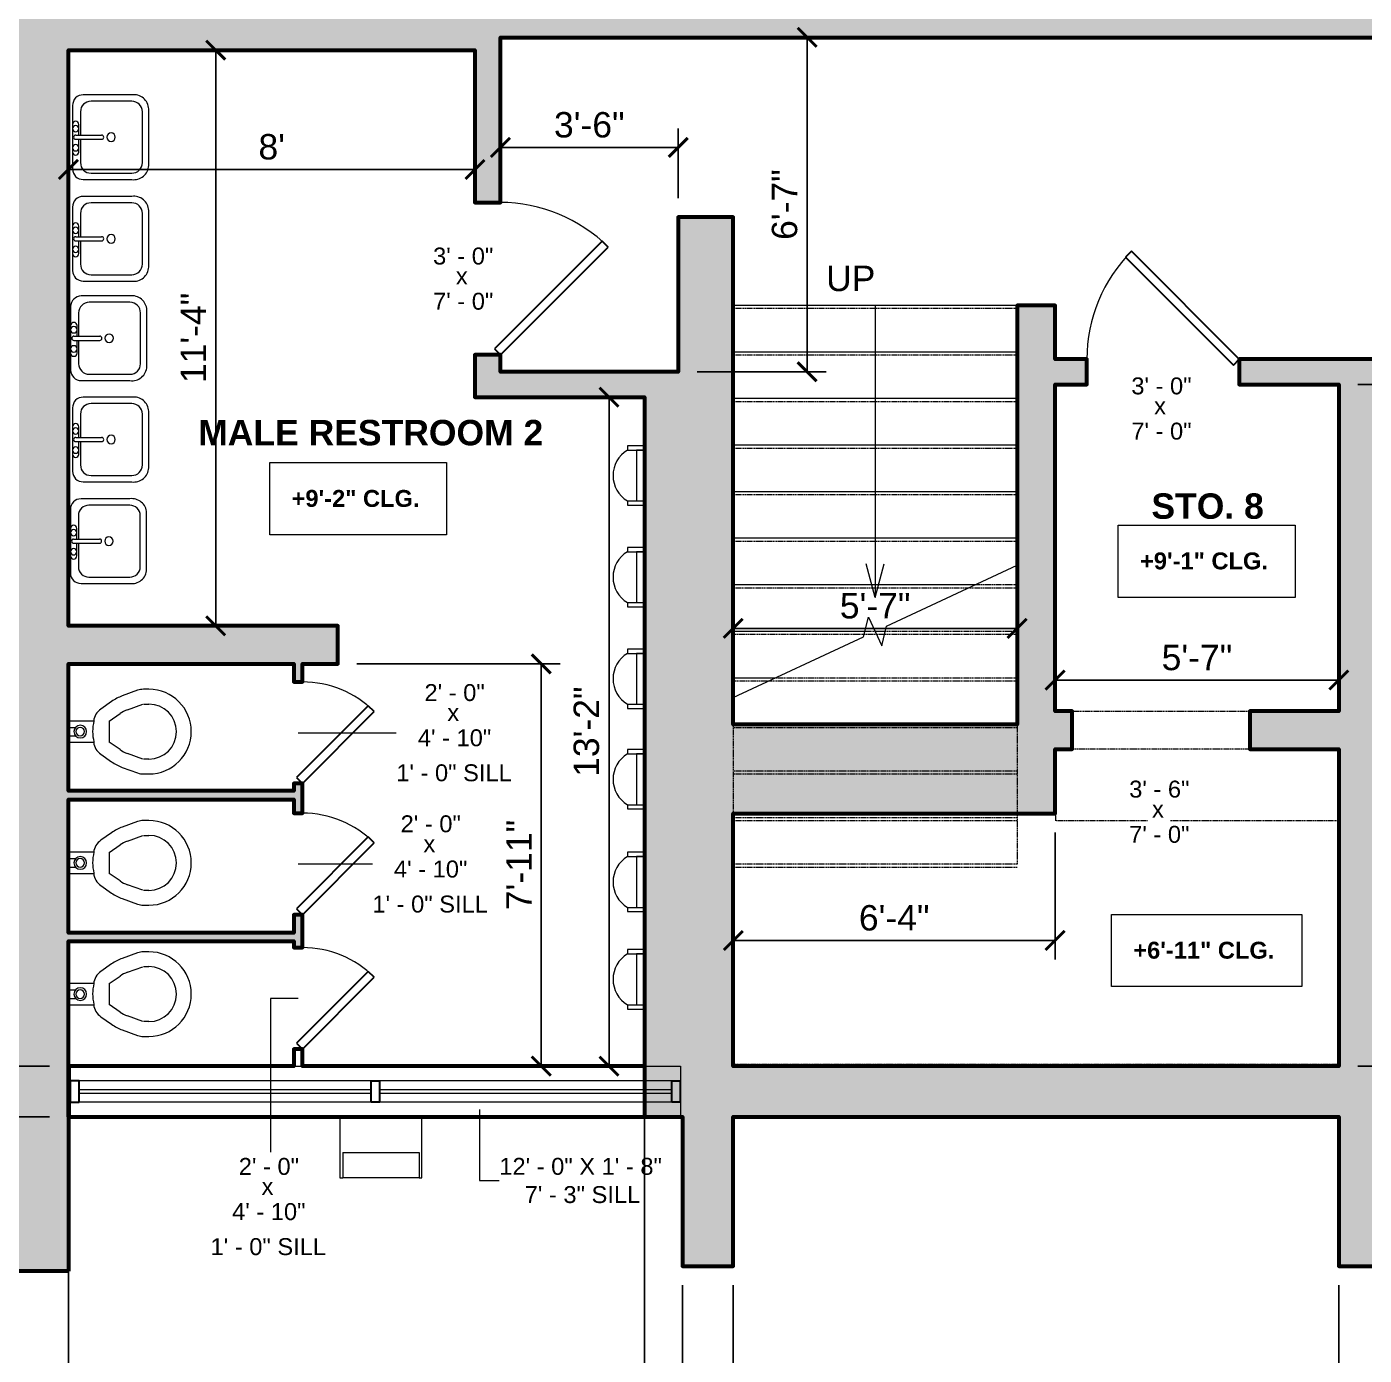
# Model space of a CAD drawing. Header units: inches. Extents: x -2078 to 106214, y -964 to 6385.
# Drawn here: x 21680 to 21995.9, y 3659.4 to 3973.2 of the extents above; entities that cross this region are included whole.
import ezdxf

# ---------------------------------------------------------------- set-up
doc = ezdxf.new("R2010")
doc.units = ezdxf.units.IN
doc.header["$MEASUREMENT"] = 0
doc.linetypes.add('Overhead', pattern=[0.15625, 0.09375, -0.0625])
doc.linetypes.add('Overhead 1_16_', pattern=[0.101562, 0.0625, -0.039062])
for name, color, linetype, lineweight in [('A-ANNO', 2, 'Continuous', 5), ('A-ANNO-DIMS', 1, 'Continuous', 9), ('A-DOOR', 1, 'Continuous', 18), ('A-FIXT', 150, 'Continuous', 9), ('A-GLAZ-CURT', 52, 'Continuous', 9), ('A-GLAZ-CWMG', 51, 'Continuous', 9), ('A-STRS', 4, 'Continuous', 9), ('A-STRS-MBND', 31, 'Overhead 1_16_', 9), ('A-WALL', 3, 'Continuous', 40), ('A-WINDOWS', 2, 'Continuous', 18), ('S-STRS-ANNO', 31, 'Continuous', 9), ('S-STRS-MBND', 31, 'Continuous', 9)]:
    doc.layers.add(name, color=color, linetype=linetype, lineweight=lineweight)
doc.layers.add('A-HATCH', color=9, linetype='Continuous')
doc.styles.add('Arial', font='arial.ttf')
doc.styles.add('Arial_1', font='arial.ttf', dxfattribs={"height": 0.0625})
doc.styles.add('Arial_2', font='arial.ttf', dxfattribs={"height": 3})
doc.styles.add('Arial_B', font='arialbd.ttf', dxfattribs={"height": 4.5})
doc.styles.add('Arial_B_1', font='arialbd.ttf', dxfattribs={"height": 3})
doc.styles.add('JC', font='arial.ttf', dxfattribs={"height": 0.125})
doc.dimstyles.new('JC-DIMS', dxfattribs={"dimtxt": 0.125, "dimasz": 0.09375, "dimexe": 0.09375, "dimexo": 0.09375, "dimgap": 0.046875, "dimtad": 1, "dimdec": 1, "dimzin": 0, "dimdsep": 46, "dimlunit": 4, "dimtxsty": 'JC', "dimblk": 'ARCHTICK', "dimcen": 0.09, "dimclrd": 1, "dimclre": 1, "dimclrt": 256, "dimadec": 0, "dimazin": 0, "dimtfac": 1, "dimtdec": 1, "dimtofl": 0, "dimtmove": 1, "dimatfit": 3, "dimfxl": 1, "dimtolj": 1, "dimtzin": 0, "dimarcsym": 0})

# ---------------------------------------------------------------- blocks, each defined once
blk = doc.blocks.new('JC_OPENING DOOR - 3-6 X 7-1652723-2nd Floor Plan')
at = {"linetype": 'Overhead'}
for p, q in [((-21.32, 4.5), (20.68, 4.5)), ((20.68, -4.5), (-21.32, -4.5))]:
    blk.add_line(p, q, dxfattribs=at)
for p, q in [((-21.32, -4.5), (-21.32, 4.5)), ((20.68, 4.5), (20.68, -4.5))]:
    blk.add_line(p, q)
blk = doc.blocks.new('JC_DOOR_SINGLE PANEL - SINGLE DOOR-1525211-2nd Floor Plan')
at = {"layer": 'A-DOOR', "lineweight": 30}
for p, q in [((-7.46, 28.46), (-8.87, 27.04)), ((18, 3), (-7.46, 28.46)), ((-8.87, 27.04), (16.59, 1.59)), ((16.59, 1.59), (18, 3))]:
    blk.add_line(p, q, dxfattribs=at)
at = {"layer": 'A-DOOR', "lineweight": 9}
blk.add_arc((18, 3), 36, 135, 180, dxfattribs=at)
blk = doc.blocks.new('System Panel - Glazed-1652563-2nd Floor Plan')
at = {"layer": 'A-GLAZ-CURT', "lineweight": 18}
for p, q in [((-34.5, 0.5), (34.5, 0.5)), ((-34.5, -0.5), (-34.5, 0.5)), ((34.5, -0.5), (34.5, 0.5)), ((34.5, -0.5), (-34.5, -0.5))]:
    blk.add_line(p, q, dxfattribs=at)
blk = doc.blocks.new('Instance - Opening - 16_ x 24_-1652100-2nd Floor Plan')
at = {"layer": 'A-WINDOWS'}
for p, q in [((-72, -6), (-72, 6)), ((-72, 6), (72, 6)), ((72, 6), (72, -6)), ((72, -6), (-72, -6))]:
    blk.add_line(p, q, dxfattribs=at)
blk = doc.blocks.new('Drinking Fountain - Handicap - Standard-1651542-2nd Floor Plan')
at = {"layer": 'A-FIXT'}
for p, q in [((-9.6875, 8.40625), (-9.6875, -6)), ((9.6875, -6), (9.6875, 8.40625)), ((-9, 0), (9, 0)), ((-9, 0), (-9, -6)), ((9, 0), (9, -6)), ((-9.6875, -6), (-9, -6)), ((9, -6), (-9, -6)), ((9, -6), (9.6875, -6))]:
    blk.add_line(p, q, dxfattribs=at)
blk = doc.blocks.new('Rectangular Mullion - 2_5_ x 5_ rectangular-1579288-2nd Floor Plan')
at = {"layer": 'A-GLAZ-CWMG', "lineweight": 30}
for p, q in [((0, 2.5), (-2, 2.5)), ((-2, 2.5), (-2, -2.5)), ((0, 2.5), (0, -2.5)), ((-2, -2.5), (0, -2.5))]:
    blk.add_line(p, q, dxfattribs=at)
blk = doc.blocks.new('Rectangular Mullion - 2_5_ x 5_ rectangular-1652564-2nd Floor Plan')
at = {"layer": 'A-GLAZ-CWMG', "lineweight": 30}
for p, q in [((0, 2.5), (-2, 2.5)), ((-2, 2.5), (-2, -2.5)), ((0, 2.5), (0, -2.5)), ((-2, -2.5), (0, -2.5))]:
    blk.add_line(p, q, dxfattribs=at)
blk = doc.blocks.new('Rectangular Mullion - 2_5_ x 5_ rectangular-1652562-2nd Floor Plan')
at = {"layer": 'A-GLAZ-CWMG'}
for p, q in [((-633.51, -382.39), (-702.51, -382.39)), ((-633.51, -387.39), (-702.51, -387.39))]:
    blk.add_line(p, q, dxfattribs=at)
blk = doc.blocks.new('Rectangular Mullion - 2_5_ x 5_ rectangular-V16-2nd Floor Plan')
at = {"layer": 'A-GLAZ-CWMG', "lineweight": 30}
for p, q in [((1, 2.5), (-1, 2.5)), ((-1, 2.5), (-1, -2.5)), ((1, 2.5), (1, -2.5)), ((-1, -2.5), (1, -2.5))]:
    blk.add_line(p, q, dxfattribs=at)
blk = doc.blocks.new('JC_VANITY SINK - VANITY SINK-1366814-2nd Floor Plan')
at = {"layer": 'A-FIXT'}
for p, q in [((8.12, 7.09), (-6.88, 7.09)), ((3.62, 7.09), (-2.88, 7.09)), ((0.12, 6.33), (0.12, 0.22)), ((1.12, 6.33), (1.12, 0.22)), ((-9.38, 4.59), (-9.38, -6.91)), ((0.12, 5.22), (-5.38, 5.22)), ((-2.88, 5.59), (0.12, 5.59)), ((1.12, 5.59), (3.62, 5.59)), ((6.62, 5.22), (1.12, 5.22)), ((10.62, -6.91), (10.62, 4.59)), ((-7.88, 2.72), (-7.88, -6.91)), ((9.12, -6.91), (9.12, 2.72)), ((-5.38, -9.41), (6.62, -9.41)), ((-6.06, -10.91), (7.3, -10.91))]:
    blk.add_line(p, q, dxfattribs=at)
for centre, radius, start, end in [((-6.88, 4.59), 2.5, 90, 180), ((-2.88, 6.34), 0.75, 90, 270), ((-1.88, 6.34), 0.75, 360, 180), ((-1.88, 6.34), 0.75, 180, 0), ((0.62, 6.33), 0.5, 360, 180), ((2.62, 6.34), 0.75, 360, 180), ((2.62, 6.34), 0.75, 180, 360), ((3.62, 6.34), 0.75, 270, 90), ((8.12, 4.59), 2.5, 360, 90), ((-5.38, 2.72), 2.5, 90, 180), ((6.62, 2.72), 2.5, 0, 90), ((0.62, 0.22), 0.5, 180, 0), ((0.62, -2), 1, 360, 180), ((0.62, -2), 1, 180, 0), ((-5.91, -7.4), 3.51, 171.8503, 267.5498), ((-5.38, -6.91), 2.5, 180, 270), ((6.62, -6.91), 2.5, 270, 0), ((7.15, -7.4), 3.51, 272.4502, 8.1497)]:
    blk.add_arc(centre, radius, start, end, dxfattribs=at)
blk = doc.blocks.new('M_Urinal-Wall-3D - M_Urinal-Wall-3D-1698911-2nd Floor Plan')
at = {"layer": 'A-FIXT'}
for p, q in [((-10.29, 14.5), (-11.29, 14.5)), ((-11.29, 14.5), (-11.29, 10.5)), ((-10.29, 14.5), (-10.29, 10.5)), ((2.73, 14.5), (1.71, 14.5)), ((1.71, 14.5), (1.71, 10.5)), ((2.73, 10.5), (2.73, 14.5)), ((-10.29, 12.35), (-10.29, 10.5)), ((1.71, 12.35), (-10.29, 12.35)), ((1.71, 10.5), (1.71, 12.35))]:
    blk.add_line(p, q, dxfattribs=at)
blk.add_arc((-4.29, 10.89), 7, 31.0027, 148.9973, dxfattribs=at)
blk = doc.blocks.new('M_Toilet-Commercial-Wall-3D - 480mm Seat Height-1699336-2nd Floor Plan')
at = {"layer": 'A-FIXT'}
for p, q in [((5.94, 25.5), (5.94, 24.21)), ((9.44, 24.21), (9.44, 25.5)), ((22.44, 25.5), (22.44, 24.21)), ((25.94, 24.21), (25.94, 25.5)), ((6.18, 22.84), (7.5, 19.22)), ((10.79, 20.42), (9.47, 24.03)), ((22.41, 24.03), (21.1, 20.42)), ((24.38, 19.22), (25.7, 22.84)), ((8.82, 16.68), (10.6, 14.14)), ((13.47, 16.15), (11.69, 18.68)), ((13.47, 16.15), (18.42, 16.15)), ((20.19, 18.68), (18.42, 16.15)), ((21.28, 14.14), (23.06, 16.68)), ((13.44, 12.46), (13.44, 6.5)), ((18.44, 6.5), (18.44, 12.46)), ((14.93, 6.5), (14.93, 8.17)), ((16.95, 6.5), (16.95, 8.17))]:
    blk.add_line(p, q, dxfattribs=at)
for centre, radius, start, end in [((15.94, 25.5), 10, 90, 180), ((15.94, 25.5), 10, 360, 90), ((15.94, 25.5), 6.5, 90, 180), ((15.94, 25.5), 6.5, 360, 90), ((9.94, 24.21), 4, 180, 200), ((21.94, 24.21), 4, 340, 0), ((17.83, 22.98), 11, 200, 215), ((17.83, 22.98), 7.5, 200, 215), ((14.05, 22.98), 7.5, 325, 340), ((14.05, 22.98), 11, 325, 340), ((13.88, 16.43), 4, 215, 263.7549), ((18.01, 16.43), 4, 276.2451, 325), ((15.9, 22.28), 10.07, 255.8499, 284.1501), ((15.94, 9.28), 1.5, 360, 180), ((15.94, 9.28), 1, 360, 180), ((15.94, 9.28), 1.5, 180, 0), ((15.94, 9.28), 1, 180, 360)]:
    blk.add_arc(centre, radius, start, end, dxfattribs=at)
blk = doc.blocks.new('JC_SINGLE DOOR-NO TRIM - SINGLE DOOR-1729936-2nd Floor Plan')
at = {"layer": 'A-DOOR', "lineweight": 30}
for p, q in [((-4.97, 17.97), (-6.38, 16.56)), ((-6.38, 16.56), (10.59, -0.41)), ((12, 1), (-4.97, 17.97)), ((10.59, -0.41), (12, 1))]:
    blk.add_line(p, q, dxfattribs=at)
at = {"layer": 'A-DOOR', "lineweight": 9}
blk.add_arc((12, 1), 24, 135, 180, dxfattribs=at)
blk = doc.blocks.new('_ArchTick')
at = {"color": 0, "linetype": 'ByBlock', "const_width": 0.15}
blk.add_lwpolyline([(-0.5, -0.5), (0.5, 0.5)], dxfattribs=at)
blk = doc.blocks.new('*D871')
at = {"layer": 'A-ANNO-DIMS', "color": 1, "lineweight": -2, "transparency": 16777216}
for p, q in [((21464.38, 3781.74), (21314.94, 3781.74)), ((21319.44, 3781.74), (21319.44, 3727.74)), ((21685.38, 3727.74), (21314.94, 3727.74))]:
    blk.add_line(p, q, dxfattribs=at)
at = {"layer": 'Defpoints', "color": 0, "transparency": 16777216}
for p in [(21468.88, 3781.74), (21319.44, 3727.74), (21689.88, 3727.74)]:
    blk.add_point(p, dxfattribs=at)
at = {"layer": 'A-ANNO-DIMS', "color": 1, "lineweight": -2, "transparency": 16777216, "xscale": 4.5, "yscale": 4.5, "zscale": 4.5}
for p, rotation in [((21319.44, 3781.74), 90), ((21319.44, 3727.74), 270)]:
    blk.add_blockref('_ArchTick', p, dxfattribs=dict(at, rotation=rotation))
at = {"layer": 'A-ANNO-DIMS', "transparency": 16777216, "insert": (21314.13, 3754.74), "char_height": 6, "width": 0.4008, "attachment_point": 5, "rotation": 90, "style": 'JC'}
blk.add_mtext('\\A1;4\'-6"', dxfattribs=at)
blk = doc.blocks.new('*D881')
at = {"layer": 'A-ANNO-DIMS', "color": 1, "lineweight": -2, "transparency": 16777216}
for p, q in [((21464.38, 4573.74), (21283.38, 4573.74)), ((21287.88, 4573.74), (21287.88, 3715.74)), ((21685.38, 3715.74), (21283.38, 3715.74))]:
    blk.add_line(p, q, dxfattribs=at)
at = {"layer": 'Defpoints', "color": 0, "transparency": 16777216}
for p in [(21468.88, 4573.74), (21287.88, 3715.74), (21689.88, 3715.74)]:
    blk.add_point(p, dxfattribs=at)
at = {"layer": 'A-ANNO-DIMS', "color": 1, "lineweight": -2, "transparency": 16777216, "xscale": 4.5, "yscale": 4.5, "zscale": 4.5}
for p, rotation in [((21287.88, 4573.74), 90), ((21287.88, 3715.74), 270)]:
    blk.add_blockref('_ArchTick', p, dxfattribs=dict(at, rotation=rotation))
at = {"layer": 'A-ANNO-DIMS', "transparency": 16777216, "insert": (21282.57, 4144.74), "char_height": 6, "width": 0.4874, "attachment_point": 5, "rotation": 90, "style": 'JC'}
blk.add_mtext('\\A1;71\'-6"', dxfattribs=at)
blk = doc.blocks.new('*D915')
at = {"layer": 'A-ANNO-DIMS', "color": 1, "lineweight": -2, "transparency": 16777216}
for p, q in [((21689.88, 3674.79), (21689.88, 3415.15)), ((21834.88, 3675.98), (21834.88, 3415.15)), ((21689.88, 3419.65), (21834.88, 3419.65))]:
    blk.add_line(p, q, dxfattribs=at)
at = {"layer": 'Defpoints', "color": 0, "transparency": 16777216}
for p in [(21834.88, 3680.48), (21689.88, 3679.29), (21834.88, 3419.65)]:
    blk.add_point(p, dxfattribs=at)
at = {"layer": 'A-ANNO-DIMS', "color": 1, "lineweight": -2, "transparency": 16777216, "xscale": 4.5, "yscale": 4.5, "zscale": 4.5, "rotation": 180}
blk.add_blockref('_ArchTick', (21689.88, 3419.65), dxfattribs=at)
at = {"layer": 'A-ANNO-DIMS', "color": 1, "lineweight": -2, "transparency": 16777216, "xscale": 4.5, "yscale": 4.5, "zscale": 4.5}
blk.add_blockref('_ArchTick', (21834.88, 3419.65), dxfattribs=at)
at = {"layer": 'A-ANNO-DIMS', "transparency": 16777216, "insert": (21762.38, 3424.91), "char_height": 6, "width": 0.4874, "attachment_point": 5, "style": 'JC'}
blk.add_mtext('\\A1;12\'-1"', dxfattribs=at)
blk = doc.blocks.new('*D917')
at = {"layer": 'A-ANNO-DIMS', "color": 1, "lineweight": -2, "transparency": 16777216}
for p, q in [((21846.88, 3675.98), (21846.88, 3415.15)), ((21989.88, 3675.98), (21989.88, 3415.15)), ((21846.88, 3419.65), (21989.88, 3419.65))]:
    blk.add_line(p, q, dxfattribs=at)
at = {"layer": 'Defpoints', "color": 0, "transparency": 16777216}
for p in [(21846.88, 3680.48), (21989.88, 3680.48), (21989.88, 3419.65)]:
    blk.add_point(p, dxfattribs=at)
at = {"layer": 'A-ANNO-DIMS', "color": 1, "lineweight": -2, "transparency": 16777216, "xscale": 4.5, "yscale": 4.5, "zscale": 4.5, "rotation": 180}
blk.add_blockref('_ArchTick', (21846.88, 3419.65), dxfattribs=at)
at = {"layer": 'A-ANNO-DIMS', "color": 1, "lineweight": -2, "transparency": 16777216, "xscale": 4.5, "yscale": 4.5, "zscale": 4.5}
blk.add_blockref('_ArchTick', (21989.88, 3419.65), dxfattribs=at)
at = {"layer": 'A-ANNO-DIMS', "transparency": 16777216, "insert": (21918.38, 3424.91), "char_height": 6, "width": 0.5739, "attachment_point": 5, "style": 'JC'}
blk.add_mtext('\\A1;11\'-11"', dxfattribs=at)
blk = doc.blocks.new('*D923')
at = {"layer": 'A-ANNO-DIMS', "color": 1, "lineweight": -2, "transparency": 16777216}
for p, q in [((23046.88, 3717.02), (23046.88, 3383.14)), ((21468.88, 3675.2), (21468.88, 3383.14)), ((21468.88, 3387.64), (23046.88, 3387.64))]:
    blk.add_line(p, q, dxfattribs=at)
at = {"layer": 'Defpoints', "color": 0, "transparency": 16777216}
for p in [(23046.88, 3721.52), (21468.88, 3679.7), (23046.88, 3387.64)]:
    blk.add_point(p, dxfattribs=at)
at = {"layer": 'A-ANNO-DIMS', "color": 1, "lineweight": -2, "transparency": 16777216, "xscale": 4.5, "yscale": 4.5, "zscale": 4.5, "rotation": 180}
blk.add_blockref('_ArchTick', (21468.88, 3387.64), dxfattribs=at)
at = {"layer": 'A-ANNO-DIMS', "color": 1, "lineweight": -2, "transparency": 16777216, "xscale": 4.5, "yscale": 4.5, "zscale": 4.5}
blk.add_blockref('_ArchTick', (23046.88, 3387.64), dxfattribs=at)
at = {"layer": 'A-ANNO-DIMS', "transparency": 16777216, "insert": (22257.88, 3392.95), "char_height": 6, "width": 0.5739, "attachment_point": 5, "style": 'JC'}
blk.add_mtext('\\A1;131\'-6"', dxfattribs=at)
blk = doc.blocks.new('*D937')
at = {"layer": 'A-ANNO-DIMS', "color": 1, "lineweight": -2, "transparency": 16777216}
for p, q in [((21723.49, 3967.74), (21729.15, 3967.74)), ((21724.65, 3831.74), (21724.65, 3967.74)), ((21723.49, 3831.74), (21729.15, 3831.74))]:
    blk.add_line(p, q, dxfattribs=at)
at = {"layer": 'Defpoints', "color": 0, "transparency": 16777216}
for p in [(21718.99, 3967.74), (21724.65, 3967.74), (21718.99, 3831.74)]:
    blk.add_point(p, dxfattribs=at)
at = {"layer": 'A-ANNO-DIMS', "color": 1, "lineweight": -2, "transparency": 16777216, "xscale": 4.5, "yscale": 4.5, "zscale": 4.5}
for p, rotation in [((21724.65, 3967.74), 90), ((21724.65, 3831.74), 270)]:
    blk.add_blockref('_ArchTick', p, dxfattribs=dict(at, rotation=rotation))
at = {"layer": 'A-ANNO-DIMS', "transparency": 16777216, "insert": (21719.39, 3899.74), "char_height": 6, "width": 0.4874, "attachment_point": 5, "rotation": 90, "style": 'JC'}
blk.add_mtext('\\A1;11\'-4"', dxfattribs=at)
blk = doc.blocks.new('*D939')
at = {"layer": 'A-ANNO-DIMS', "color": 1, "lineweight": -2, "transparency": 16777216}
for p, q in [((21757.98, 3822.74), (21806.03, 3822.74)), ((21801.53, 3727.74), (21801.53, 3822.74)), ((21800.37, 3727.74), (21806.03, 3727.74))]:
    blk.add_line(p, q, dxfattribs=at)
at = {"layer": 'Defpoints', "color": 0, "transparency": 16777216}
for p in [(21753.48, 3822.74), (21801.53, 3822.74), (21795.87, 3727.74)]:
    blk.add_point(p, dxfattribs=at)
at = {"layer": 'A-ANNO-DIMS', "color": 1, "lineweight": -2, "transparency": 16777216, "xscale": 4.5, "yscale": 4.5, "zscale": 4.5}
for p, rotation in [((21801.53, 3822.74), 90), ((21801.53, 3727.74), 270)]:
    blk.add_blockref('_ArchTick', p, dxfattribs=dict(at, rotation=rotation))
at = {"layer": 'A-ANNO-DIMS', "transparency": 16777216, "insert": (21796.26, 3775.24), "char_height": 6, "width": 0.4874, "attachment_point": 5, "rotation": 90, "style": 'JC'}
blk.add_mtext('\\A1;7\'-11"', dxfattribs=at)
blk = doc.blocks.new('*D961')
at = {"layer": 'A-ANNO-DIMS', "color": 1, "lineweight": -2, "transparency": 16777216}
for p, q in [((21689.88, 3940.7), (21689.88, 3935.04)), ((21689.88, 3939.54), (21785.88, 3939.54)), ((21785.88, 3940.7), (21785.88, 3935.04))]:
    blk.add_line(p, q, dxfattribs=at)
at = {"layer": 'Defpoints', "color": 0, "transparency": 16777216}
for p in [(21689.88, 3945.2), (21785.88, 3945.2), (21785.88, 3939.54)]:
    blk.add_point(p, dxfattribs=at)
at = {"layer": 'A-ANNO-DIMS', "color": 1, "lineweight": -2, "transparency": 16777216, "xscale": 4.5, "yscale": 4.5, "zscale": 4.5, "rotation": 180}
blk.add_blockref('_ArchTick', (21689.88, 3939.54), dxfattribs=at)
at = {"layer": 'A-ANNO-DIMS', "color": 1, "lineweight": -2, "transparency": 16777216, "xscale": 4.5, "yscale": 4.5, "zscale": 4.5}
blk.add_blockref('_ArchTick', (21785.88, 3939.54), dxfattribs=at)
at = {"layer": 'A-ANNO-DIMS', "transparency": 16777216, "insert": (21737.88, 3944.85), "char_height": 6, "width": 0.4008, "attachment_point": 5, "style": 'JC'}
blk.add_mtext("\\A1;8'", dxfattribs=at)
blk = doc.blocks.new('*D963')
at = {"layer": 'A-ANNO-DIMS', "color": 1, "lineweight": -2, "transparency": 16777216}
for p, q in [((21816.37, 3885.74), (21822.03, 3885.74)), ((21817.53, 3727.74), (21817.53, 3885.74)), ((21816.37, 3727.74), (21822.03, 3727.74))]:
    blk.add_line(p, q, dxfattribs=at)
at = {"layer": 'Defpoints', "color": 0, "transparency": 16777216}
for p in [(21811.87, 3885.74), (21817.53, 3885.74), (21811.87, 3727.74)]:
    blk.add_point(p, dxfattribs=at)
at = {"layer": 'A-ANNO-DIMS', "color": 1, "lineweight": -2, "transparency": 16777216, "xscale": 4.5, "yscale": 4.5, "zscale": 4.5}
for p, rotation in [((21817.53, 3885.74), 90), ((21817.53, 3727.74), 270)]:
    blk.add_blockref('_ArchTick', p, dxfattribs=dict(at, rotation=rotation))
at = {"layer": 'A-ANNO-DIMS', "transparency": 16777216, "insert": (21812.21, 3806.74), "char_height": 6, "width": 0.4874, "attachment_point": 5, "rotation": 90, "style": 'JC'}
blk.add_mtext('\\A1;13\'-2"', dxfattribs=at)
blk = doc.blocks.new('*D965')
at = {"layer": 'A-ANNO-DIMS', "color": 1, "lineweight": -2, "transparency": 16777216}
for p, q in [((21689.88, 3743.2), (21689.88, 3434.42)), ((21825.88, 3743.2), (21825.88, 3434.42)), ((21689.88, 3438.92), (21825.88, 3438.92))]:
    blk.add_line(p, q, dxfattribs=at)
at = {"layer": 'Defpoints', "color": 0, "transparency": 16777216}
for p in [(21689.88, 3747.7), (21825.88, 3747.7), (21825.88, 3438.92)]:
    blk.add_point(p, dxfattribs=at)
at = {"layer": 'A-ANNO-DIMS', "color": 1, "lineweight": -2, "transparency": 16777216, "xscale": 4.5, "yscale": 4.5, "zscale": 4.5, "rotation": 180}
blk.add_blockref('_ArchTick', (21689.88, 3438.92), dxfattribs=at)
at = {"layer": 'A-ANNO-DIMS', "color": 1, "lineweight": -2, "transparency": 16777216, "xscale": 4.5, "yscale": 4.5, "zscale": 4.5}
blk.add_blockref('_ArchTick', (21825.88, 3438.92), dxfattribs=at)
at = {"layer": 'A-ANNO-DIMS', "transparency": 16777216, "insert": (21747.86, 3449.26), "char_height": 6, "width": 0.4874, "attachment_point": 1, "line_spacing_factor": 0.941778, "style": 'JC'}
blk.add_mtext('\\A1;11\'-4"', dxfattribs=at)
blk = doc.blocks.new('*D967')
at = {"layer": 'A-ANNO-DIMS', "color": 1, "lineweight": -2, "transparency": 16777216}
for p, q in [((21846.88, 3832.3), (21846.88, 3826.64)), ((21913.88, 3832.3), (21913.88, 3826.64)), ((21846.88, 3831.14), (21913.88, 3831.14))]:
    blk.add_line(p, q, dxfattribs=at)
at = {"layer": 'Defpoints', "color": 0, "transparency": 16777216}
for p in [(21846.88, 3836.8), (21913.88, 3836.8), (21913.88, 3831.14)]:
    blk.add_point(p, dxfattribs=at)
at = {"layer": 'A-ANNO-DIMS', "color": 1, "lineweight": -2, "transparency": 16777216, "xscale": 4.5, "yscale": 4.5, "zscale": 4.5, "rotation": 180}
blk.add_blockref('_ArchTick', (21846.88, 3831.14), dxfattribs=at)
at = {"layer": 'A-ANNO-DIMS', "color": 1, "lineweight": -2, "transparency": 16777216, "xscale": 4.5, "yscale": 4.5, "zscale": 4.5}
blk.add_blockref('_ArchTick', (21913.88, 3831.14), dxfattribs=at)
at = {"layer": 'A-ANNO-DIMS', "transparency": 16777216, "insert": (21880.38, 3836.44), "char_height": 6, "width": 0.4008, "attachment_point": 5, "style": 'JC'}
blk.add_mtext('\\A1;5\'-7"', dxfattribs=at)
blk = doc.blocks.new('*D969')
at = {"layer": 'A-ANNO-DIMS', "color": 1, "lineweight": -2, "transparency": 16777216}
for p, q in [((21922.88, 3820.08), (21922.88, 3814.42)), ((21922.88, 3818.92), (21989.88, 3818.92)), ((21989.88, 3820.08), (21989.88, 3814.42))]:
    blk.add_line(p, q, dxfattribs=at)
at = {"layer": 'Defpoints', "color": 0, "transparency": 16777216}
for p in [(21922.88, 3824.58), (21989.88, 3824.58), (21989.88, 3818.92)]:
    blk.add_point(p, dxfattribs=at)
at = {"layer": 'A-ANNO-DIMS', "color": 1, "lineweight": -2, "transparency": 16777216, "xscale": 4.5, "yscale": 4.5, "zscale": 4.5, "rotation": 180}
blk.add_blockref('_ArchTick', (21922.88, 3818.92), dxfattribs=at)
at = {"layer": 'A-ANNO-DIMS', "color": 1, "lineweight": -2, "transparency": 16777216, "xscale": 4.5, "yscale": 4.5, "zscale": 4.5}
blk.add_blockref('_ArchTick', (21989.88, 3818.92), dxfattribs=at)
at = {"layer": 'A-ANNO-DIMS', "transparency": 16777216, "insert": (21956.38, 3824.22), "char_height": 6, "width": 0.4008, "attachment_point": 5, "style": 'JC'}
blk.add_mtext('\\A1;5\'-7"', dxfattribs=at)
blk = doc.blocks.new('*D971')
at = {"layer": 'A-ANNO-DIMS', "color": 1, "lineweight": -2, "transparency": 16777216}
for p, q in [((21994.38, 3888.74), (22032.42, 3888.74)), ((22027.92, 3888.74), (22027.92, 3727.74)), ((21994.38, 3727.74), (22032.42, 3727.74))]:
    blk.add_line(p, q, dxfattribs=at)
at = {"layer": 'Defpoints', "color": 0, "transparency": 16777216}
for p in [(21989.88, 3888.74), (21989.88, 3727.74), (22027.92, 3727.74)]:
    blk.add_point(p, dxfattribs=at)
at = {"layer": 'A-ANNO-DIMS', "color": 1, "lineweight": -2, "transparency": 16777216, "xscale": 4.5, "yscale": 4.5, "zscale": 4.5}
for p, rotation in [((22027.92, 3888.74), 90), ((22027.92, 3727.74), 270)]:
    blk.add_blockref('_ArchTick', p, dxfattribs=dict(at, rotation=rotation))
at = {"layer": 'A-ANNO-DIMS', "transparency": 16777216, "insert": (22022.61, 3808.24), "char_height": 6, "width": 0.4874, "attachment_point": 5, "rotation": 90, "style": 'JC'}
blk.add_mtext('\\A1;13\'-5"', dxfattribs=at)
blk = doc.blocks.new('*D973')
at = {"layer": 'A-ANNO-DIMS', "color": 1, "lineweight": -2, "transparency": 16777216}
for p, q in [((21865.48, 3970.74), (21859.82, 3970.74)), ((21864.32, 3970.74), (21864.32, 3891.74)), ((21838.38, 3891.74), (21868.82, 3891.74))]:
    blk.add_line(p, q, dxfattribs=at)
at = {"layer": 'Defpoints', "color": 0, "transparency": 16777216}
for p in [(21869.98, 3970.74), (21833.88, 3891.74), (21864.32, 3891.74)]:
    blk.add_point(p, dxfattribs=at)
at = {"layer": 'A-ANNO-DIMS', "color": 1, "lineweight": -2, "transparency": 16777216, "xscale": 4.5, "yscale": 4.5, "zscale": 4.5}
for p, rotation in [((21864.32, 3970.74), 90), ((21864.32, 3891.74), 270)]:
    blk.add_blockref('_ArchTick', p, dxfattribs=dict(at, rotation=rotation))
at = {"layer": 'A-ANNO-DIMS', "transparency": 16777216, "insert": (21859.01, 3931.24), "char_height": 6, "width": 0.4008, "attachment_point": 5, "rotation": 90, "style": 'JC'}
blk.add_mtext('\\A1;6\'-7"', dxfattribs=at)
blk = doc.blocks.new('*D975')
at = {"layer": 'A-ANNO-DIMS', "color": 1, "lineweight": -2, "transparency": 16777216}
for p, q in [((21833.88, 3932.76), (21833.88, 3949.24)), ((21791.88, 3945.89), (21791.88, 3940.24)), ((21791.88, 3944.74), (21833.88, 3944.74))]:
    blk.add_line(p, q, dxfattribs=at)
at = {"layer": 'Defpoints', "color": 0, "transparency": 16777216}
for p in [(21791.88, 3950.39), (21833.88, 3944.74), (21833.88, 3928.26)]:
    blk.add_point(p, dxfattribs=at)
at = {"layer": 'A-ANNO-DIMS', "color": 1, "lineweight": -2, "transparency": 16777216, "xscale": 4.5, "yscale": 4.5, "zscale": 4.5, "rotation": 180}
blk.add_blockref('_ArchTick', (21791.88, 3944.74), dxfattribs=at)
at = {"layer": 'A-ANNO-DIMS', "color": 1, "lineweight": -2, "transparency": 16777216, "xscale": 4.5, "yscale": 4.5, "zscale": 4.5}
blk.add_blockref('_ArchTick', (21833.88, 3944.74), dxfattribs=at)
at = {"layer": 'A-ANNO-DIMS', "transparency": 16777216, "insert": (21812.88, 3950.05), "char_height": 6, "width": 0.4008, "attachment_point": 5, "style": 'JC'}
blk.add_mtext('\\A1;3\'-6"', dxfattribs=at)
blk = doc.blocks.new('JC- existing door Tag_quad - JC- existing door Tag_quad-839775-2nd Floor Plan')
at = {"layer": 'A-ANNO', "insert": (-0.0234, 0.0378), "char_height": 0.0625, "width": 0.0505, "attachment_point": 1, "style": 'Arial_1', "bg_fill": 3, "box_fill_scale": 1.25, "bg_fill_color": 256, "bg_fill_true_color": 13158600, "bg_fill_transparency": 0}
blk.add_mtext('x', dxfattribs=at)
blk = doc.blocks.new('*D1023')
at = {"layer": 'A-ANNO-DIMS', "color": 1, "lineweight": -2, "transparency": 16777216}
for p, q in [((21922.88, 3782.91), (21922.88, 3752.91)), ((21846.88, 3758.57), (21846.88, 3752.91)), ((21846.88, 3757.41), (21922.88, 3757.41))]:
    blk.add_line(p, q, dxfattribs=at)
at = {"layer": 'Defpoints', "color": 0, "transparency": 16777216}
for p in [(21922.88, 3787.41), (21846.88, 3763.07), (21922.88, 3757.41)]:
    blk.add_point(p, dxfattribs=at)
at = {"layer": 'A-ANNO-DIMS', "color": 1, "lineweight": -2, "transparency": 16777216, "xscale": 4.5, "yscale": 4.5, "zscale": 4.5, "rotation": 180}
blk.add_blockref('_ArchTick', (21846.88, 3757.41), dxfattribs=at)
at = {"layer": 'A-ANNO-DIMS', "color": 1, "lineweight": -2, "transparency": 16777216, "xscale": 4.5, "yscale": 4.5, "zscale": 4.5}
blk.add_blockref('_ArchTick', (21922.88, 3757.41), dxfattribs=at)
at = {"layer": 'A-ANNO-DIMS', "transparency": 16777216, "insert": (21884.88, 3762.73), "char_height": 6, "width": 0.4008, "attachment_point": 5, "style": 'JC'}
blk.add_mtext('\\A1;6\'-4"', dxfattribs=at)
blk = doc.blocks.new('JC- existing door Tag_quad_sill - JC- existing door Tag_quad_sill-1728298-2nd Floor Plan')
at = {"layer": 'A-ANNO', "insert": (-0.0234, 0.0378), "char_height": 0.0625, "width": 0.0505, "attachment_point": 1, "style": 'Arial_1', "bg_fill": 3, "box_fill_scale": 1.25, "bg_fill_color": 256, "bg_fill_true_color": 13158600, "bg_fill_transparency": 0}
blk.add_mtext('x', dxfattribs=at)

msp = doc.modelspace()

# ---------------------------------------------------------------- linework, layer by layer
at = {"layer": 'A-ANNO'}
for p, q in [((21880.381, 3907.411), (21880.381, 3841.411)), ((21880.381, 3838.411), (21878.238, 3846.411)), ((21880.381, 3838.411), (21882.525, 3846.411)), ((21744.129, 3806.491), (21767.296, 3806.491)), ((21744.129, 3775.491), (21761.657, 3775.491)), ((21737.609, 3743.741), (21737.609, 3707.384)), ((21744.129, 3743.741), (21737.609, 3743.741)), ((21786.913, 3717.529), (21786.913, 3700.719)), ((21786.913, 3700.719), (21791.625, 3700.732))]:
    msp.add_line(p, q, dxfattribs=at)
at = {"layer": 'A-ANNO', "flags": 128}
for points in [[(21737.451, 3870.283), (21779.187, 3870.283), (21779.187, 3853.214), (21737.451, 3853.214)], [(21937.807, 3855.526), (21979.543, 3855.526), (21979.543, 3838.458), (21937.807, 3838.458)], [(21936.219, 3763.572), (21981.13, 3763.572), (21981.13, 3746.504), (21936.219, 3746.504)]]:
    msp.add_lwpolyline(points, close=True, dxfattribs=at)
at = {"layer": 'A-STRS'}
for p, q in [((21913.881, 3907.411), (21846.881, 3907.411)), ((21913.881, 3896.411), (21846.881, 3896.411)), ((21913.881, 3885.411), (21846.881, 3885.411)), ((21913.881, 3874.411), (21846.881, 3874.411)), ((21913.881, 3863.411), (21846.881, 3863.411)), ((21913.881, 3852.411), (21846.881, 3852.411)), ((21903.971, 3841.411), (21846.881, 3841.411)), ((21877.97, 3830.411), (21846.881, 3830.411)), ((21882.792, 3830.411), (21880.381, 3830.411)), ((21846.881, 3819.411), (21846.881, 3814.79)), ((21856.792, 3819.411), (21846.881, 3819.411))]:
    msp.add_line(p, q, dxfattribs=at)
at = {"layer": 'A-STRS', "linetype": 'Overhead 1_16_'}
for p, q in [((21913.881, 3906.661), (21846.881, 3906.661)), ((21913.881, 3895.661), (21846.881, 3895.661)), ((21913.881, 3884.661), (21846.881, 3884.661)), ((21913.881, 3873.661), (21846.881, 3873.661)), ((21913.881, 3862.661), (21846.881, 3862.661)), ((21913.881, 3851.661), (21846.881, 3851.661)), ((21902.362, 3840.661), (21846.881, 3840.661)), ((21877.788, 3829.661), (21846.881, 3829.661)), ((21882.61, 3829.661), (21880.731, 3829.661)), ((21855.183, 3818.661), (21846.881, 3818.661))]:
    msp.add_line(p, q, dxfattribs=at)
at = {"layer": 'A-STRS-MBND'}
for p, q in [((21913.881, 3841.411), (21903.971, 3841.411)), ((21913.881, 3840.661), (21902.362, 3840.661)), ((21880.731, 3829.661), (21877.788, 3829.661)), ((21880.381, 3830.411), (21877.97, 3830.411)), ((21913.881, 3829.661), (21882.61, 3829.661)), ((21913.881, 3830.411), (21882.792, 3830.411)), ((21913.881, 3827.376), (21913.881, 3775.411)), ((21913.881, 3818.661), (21855.183, 3818.661)), ((21913.881, 3819.411), (21856.792, 3819.411)), ((21846.881, 3814.79), (21846.881, 3775.411)), ((21913.881, 3808.411), (21846.881, 3808.411)), ((21913.881, 3807.661), (21846.881, 3807.661)), ((21913.881, 3797.411), (21846.881, 3797.411)), ((21913.881, 3796.661), (21846.881, 3796.661)), ((21923.049, 3787.411), (21913.881, 3787.411)), ((21923.049, 3785.657), (21923.049, 3787.411)), ((21913.881, 3786.411), (21846.881, 3786.411)), ((21913.881, 3785.661), (21846.881, 3785.661)), ((21989.881, 3785.657), (21923.049, 3785.657)), ((21989.881, 3728.189), (21989.881, 3785.657)), ((21846.881, 3775.411), (21846.881, 3728.189)), ((21913.881, 3775.411), (21846.881, 3775.411)), ((21913.881, 3774.661), (21846.881, 3774.661)), ((21846.881, 3728.189), (21989.881, 3728.189))]:
    msp.add_line(p, q, dxfattribs=at)
at = {"layer": 'A-WALL', "lineweight": 60}
for p, q in [((21689.881, 3715.741), (21689.881, 3727.741)), ((21825.881, 3727.741), (21825.881, 3715.741)), ((21690.381, 3715.741), (21689.881, 3715.741)), ((21689.881, 3715.741), (21689.881, 3679.293)), ((21690.381, 3715.741), (21834.381, 3715.741)), ((21689.881, 3679.293), (21676.881, 3679.293))]:
    msp.add_line(p, q, dxfattribs=at)
msp.add_lwpolyline([(21834.381, 3715.741), (21834.881, 3715.741), (21834.881, 3680.481), (21846.881, 3680.481), (21846.881, 3715.741), (21989.881, 3715.741), (21989.881, 3680.481), (22001.881, 3680.481)], dxfattribs=at)
at = {"layer": 'S-STRS-ANNO'}
msp.add_line((21880.381, 3841.411), (21880.381, 3838.411), dxfattribs=at)
at = {"layer": 'S-STRS-MBND'}
for p, q in [((21883.1, 3831.679), (21913.881, 3846.032)), ((21877.662, 3829.143), (21878.796, 3833.809)), ((21878.796, 3833.809), (21881.966, 3827.012)), ((21881.966, 3827.012), (21883.1, 3831.679)), ((21846.881, 3814.79), (21877.662, 3829.143))]:
    msp.add_line(p, q, dxfattribs=at)

# ---------------------------------------------------------------- block references
at = {"layer": 'A-ANNO', "xscale": 64, "yscale": 64, "zscale": 64}
for p in [(21782.87, 3913.95), (21947.758, 3883.271)]:
    msp.add_blockref('JC- existing door Tag_quad - JC- existing door Tag_quad-839775-2nd Floor Plan', p, dxfattribs=at)
at = {"layer": 'A-DOOR'}
for name, p, rotation in [('JC_DOOR_SINGLE PANEL - SINGLE DOOR-1525211-2nd Floor Plan', (21788.881, 3913.741), 269.9999999999999), ('JC_SINGLE DOOR-NO TRIM - SINGLE DOOR-1729936-2nd Floor Plan', (21744.129, 3806.491), 269.9999999999999), ('JC_OPENING DOOR - 3-6 X 7-1652723-2nd Floor Plan', (21947.559, 3807.07), 180), ('JC_SINGLE DOOR-NO TRIM - SINGLE DOOR-1729936-2nd Floor Plan', (21744.129, 3775.491), 269.9999999999999), ('JC_SINGLE DOOR-NO TRIM - SINGLE DOOR-1729936-2nd Floor Plan', (21744.129, 3743.741), 269.9999999999999)]:
    msp.add_blockref(name, p, dxfattribs=dict(at, rotation=rotation))
msp.add_blockref('JC_DOOR_SINGLE PANEL - SINGLE DOOR-1525211-2nd Floor Plan', (21948.381, 3891.741), dxfattribs=at)
at = {"layer": 'A-FIXT'}
for name, p, rotation in [('JC_VANITY SINK - VANITY SINK-1366814-2nd Floor Plan', (21697.938, 3946.537), 89.99999999999972), ('JC_VANITY SINK - VANITY SINK-1366814-2nd Floor Plan', (21697.938, 3922.537), 89.99999999999972), ('JC_VANITY SINK - VANITY SINK-1366814-2nd Floor Plan', (21697.49, 3899.037), 89.99999999999972), ('JC_VANITY SINK - VANITY SINK-1366814-2nd Floor Plan', (21697.938, 3875.124), 89.99999999999972), ('M_Urinal-Wall-3D - M_Urinal-Wall-3D-1698911-2nd Floor Plan', (21836.381, 3871.516), 89.99999999999991), ('JC_VANITY SINK - VANITY SINK-1366814-2nd Floor Plan', (21697.438, 3851.116), 89.99999999999972), ('M_Urinal-Wall-3D - M_Urinal-Wall-3D-1698911-2nd Floor Plan', (21836.381, 3847.516), 89.99999999999991), ('M_Urinal-Wall-3D - M_Urinal-Wall-3D-1698911-2nd Floor Plan', (21836.381, 3823.516), 89.99999999999991), ('M_Toilet-Commercial-Wall-3D - 480mm Seat Height-1699336-2nd Floor Plan', (21683.381, 3822.683), 269.9999999999999), ('M_Urinal-Wall-3D - M_Urinal-Wall-3D-1698911-2nd Floor Plan', (21836.381, 3799.766), 89.99999999999991), ('M_Toilet-Commercial-Wall-3D - 480mm Seat Height-1699336-2nd Floor Plan', (21683.381, 3791.683), 269.9999999999999), ('M_Urinal-Wall-3D - M_Urinal-Wall-3D-1698911-2nd Floor Plan', (21836.381, 3775.516), 89.99999999999991), ('M_Toilet-Commercial-Wall-3D - 480mm Seat Height-1699336-2nd Floor Plan', (21683.381, 3760.683), 269.9999999999999), ('M_Urinal-Wall-3D - M_Urinal-Wall-3D-1698911-2nd Floor Plan', (21836.381, 3752.516), 89.99999999999991)]:
    msp.add_blockref(name, p, dxfattribs=dict(at, rotation=rotation))
msp.add_blockref('Drinking Fountain - Handicap - Standard-1651542-2nd Floor Plan', (21763.67, 3707.335), dxfattribs=at)
at = {"layer": 'A-GLAZ-CURT', "lineweight": 18}
for p in [(21726.881, 3721.741), (21797.881, 3721.741)]:
    msp.add_blockref('System Panel - Glazed-1652563-2nd Floor Plan', p, dxfattribs=at)
at = {"layer": 'A-GLAZ-CWMG', "rotation": 180}
msp.add_blockref('Rectangular Mullion - 2_5_ x 5_ rectangular-1579288-2nd Floor Plan', (21690.381, 3721.741), dxfattribs=at)
at = {"layer": 'A-GLAZ-CWMG'}
for p in [(22394.891, 4106.63), (22465.891, 4106.63)]:
    msp.add_blockref('Rectangular Mullion - 2_5_ x 5_ rectangular-1652562-2nd Floor Plan', p, dxfattribs=at)
at = {"layer": 'A-GLAZ-CWMG', "lineweight": 30, "extrusion": (0, 0, -1), "rotation": 180}
for name, p in [('Rectangular Mullion - 2_5_ x 5_ rectangular-V16-2nd Floor Plan', (-21762.381, 3721.741)), ('Rectangular Mullion - 2_5_ x 5_ rectangular-1652564-2nd Floor Plan', (-21834.381, 3721.741))]:
    msp.add_blockref(name, p, dxfattribs=at)
at = {"layer": 'A-WINDOWS', "rotation": 180}
msp.add_blockref('Instance - Opening - 16_ x 24_-1652100-2nd Floor Plan', (21762.381, 3721.741), dxfattribs=at)

# ---------------------------------------------------------------- texts
at = {"layer": 'A-ANNO', "insert": (21868.797, 3916.806), "char_height": 6, "width": 13.90064, "attachment_point": 1, "line_spacing_factor": 0.941778, "style": 'Arial'}
msp.add_mtext('UP', dxfattribs=at)
at = {"layer": 'A-ANNO', "attachment_point": 1}
for s, insert, char_height, width, style in [('MALE RESTROOM 2', (21720.517, 3880.372), 6, 91.708, 'Arial_B'), ('+9\'-2" CLG.', (21742.571, 3863.829), 4, 37.976, 'Arial_B_1'), ('STO. 8', (21945.619, 3863.021), 6, 33.47095, 'Arial_B'), ('+9\'-1" CLG.', (21942.927, 3849.073), 4, 37.976, 'Arial_B_1'), ('1\' - 0" SILL', (21767.296, 3799.02), 4, 34.138, 'Arial_2'), ('1\' - 0" SILL', (21761.657, 3768.02), 4, 34.138, 'Arial_2'), ('+6\'-11" CLG.', (21941.339, 3757.119), 4, 41.814, 'Arial_B_1'), ('12\' - 0" X 1\' - 8"', (21791.625, 3706.063), 4, 48.48, 'Arial_2'), ('7\' - 3" SILL', (21797.625, 3699.396), 4, 34.138, 'Arial_2'), ('1\' - 0" SILL', (21723.435, 3687.097), 4, 34.138, 'Arial_2')]:
    msp.add_mtext(s, dxfattribs=dict(at, insert=insert, char_height=char_height, width=width, style=style))

# ---------------------------------------------------------------- dimensions: what is measured, and where the dimension line sits
at = {"layer": 'A-ANNO-DIMS'}
for base, p1, p2, picture, middle in [((21287.883, 3715.741), (21468.881, 4573.741), (21689.881, 3715.741), '*D881', (21282.569, 4144.741)), ((21724.651, 3967.741), (21718.994, 3831.741), (21718.994, 3967.741), '*D937', (21719.389, 3899.741)), ((21864.323, 3891.741), (21869.98, 3970.741), (21833.881, 3891.741), '*D973', (21859.009, 3931.241)), ((21817.527, 3885.741), (21811.87, 3727.741), (21811.87, 3885.741), '*D963', (21812.212, 3806.741)), ((22027.923, 3727.741), (21989.881, 3888.741), (21989.881, 3727.741), '*D971', (22022.608, 3808.241)), ((21801.527, 3822.741), (21795.87, 3727.741), (21753.484, 3822.741), '*D939', (21796.265, 3775.241)), ((21319.44, 3727.741), (21468.881, 3781.741), (21689.881, 3727.741), '*D871', (21314.127, 3754.741))]:
    dim = msp.add_linear_dim(base=base, p1=p1, p2=p2, angle=90, dimstyle='JC-DIMS', dxfattribs=at)
    dim.commit()
    dim.dimension.update_dxf_attribs({"geometry": picture, "text_midpoint": middle})
for base, p1, p2, picture, middle in [((21833.881, 3944.737), (21791.881, 3950.394), (21833.881, 3928.264), '*D975', (21812.881, 3950.052)), ((21785.881, 3939.539), (21689.881, 3945.195), (21785.881, 3945.195), '*D961', (21737.881, 3944.852)), ((21913.881, 3831.143), (21846.881, 3836.8), (21913.881, 3836.8), '*D967', (21880.381, 3836.444)), ((21989.881, 3818.924), (21922.881, 3824.58), (21989.881, 3824.58), '*D969', (21956.381, 3824.225)), ((21922.881, 3757.412), (21846.881, 3763.069), (21922.881, 3787.411), '*D1023', (21884.881, 3762.726)), ((23046.881, 3387.639), (21468.881, 3679.705), (23046.881, 3721.521), '*D923', (22257.881, 3392.955)), ((21834.881, 3419.652), (21689.881, 3679.293), (21834.881, 3680.481), '*D915', (21762.381, 3424.914)), ((21989.881, 3419.652), (21846.881, 3680.481), (21989.881, 3680.481), '*D917', (21918.381, 3424.914))]:
    dim = msp.add_linear_dim(base=base, p1=p1, p2=p2, dimstyle='JC-DIMS', dxfattribs=at)
    dim.commit()
    dim.dimension.update_dxf_attribs({"geometry": picture, "text_midpoint": middle})
dim = msp.add_linear_dim(base=(21825.881, 3438.919), p1=(21689.881, 3747.701), p2=(21825.881, 3747.701), dimstyle='JC-DIMS', dxfattribs=at)
dim.commit()
dim.dimension.update_dxf_attribs({"geometry": '*D965', "text_midpoint": (21757.881, 3439.013), "dimtype": 160})

# ---------------------------------------------------------------- next in the draw order: block references
at = {"layer": 'A-ANNO', "xscale": 64, "yscale": 64, "zscale": 64}
for name, p in [('JC- existing door Tag_quad_sill - JC- existing door Tag_quad_sill-1728298-2nd Floor Plan', (21780.846, 3810.836)), ('JC- existing door Tag_quad - JC- existing door Tag_quad-839775-2nd Floor Plan', (21947.258, 3788.033)), ('JC- existing door Tag_quad_sill - JC- existing door Tag_quad_sill-1728298-2nd Floor Plan', (21775.207, 3779.836)), ('JC- existing door Tag_quad_sill - JC- existing door Tag_quad_sill-1728298-2nd Floor Plan', (21736.986, 3698.913))]:
    msp.add_blockref(name, p, dxfattribs=at)

# ---------------------------------------------------------------- next in the draw order: texts
at = {"layer": 'A-ANNO', "char_height": 4, "width": 17.978, "attachment_point": 1, "style": 'Arial_2'}
for s, insert in [('3\' - 0"', (21775.984, 3921.087)), ('7\' - 0"', (21775.984, 3910.406)), ('3\' - 0"', (21940.873, 3890.408)), ('7\' - 0"', (21940.873, 3879.727))]:
    msp.add_mtext(s, dxfattribs=dict(at, insert=insert))

# ---------------------------------------------------------------- next in the draw order: hatches: boundary and pattern name
at = {"layer": 'A-HATCH'}
h = msp.add_hatch(color=256, dxfattribs=at)
h.dxf.hatch_style = 1
h.paths.add_polyline_path([(22001.881, 3865.741), (22044.631, 3865.741), (22044.631, 3874.741), (22001.881, 3874.741), (22001.881, 3894.741), (21966.381, 3894.741), (21966.381, 3888.741), (21989.881, 3888.741), (21989.881, 3811.57), (21968.881, 3811.57), (21968.881, 3802.57), (21989.881, 3802.57), (21989.881, 3727.741), (21846.881, 3727.741), (21846.881, 3787.411), (21922.881, 3787.411), (21922.881, 3802.57), (21926.881, 3802.57), (21926.881, 3811.57), (21922.881, 3811.57), (21922.881, 3888.741), (21930.381, 3888.741), (21930.381, 3894.741), (21922.881, 3894.741), (21922.881, 3907.411), (21913.881, 3907.411), (21913.881, 3808.411), (21846.881, 3808.411), (21846.881, 3814.79), (21846.881, 3928.264), (21833.881, 3928.264), (21833.881, 3891.741), (21791.881, 3891.741), (21791.881, 3895.741), (21785.881, 3895.741), (21785.881, 3885.741), (21825.881, 3885.741), (21825.881, 3727.741), (21825.881, 3715.741), (21834.381, 3715.741), (21834.881, 3715.741), (21834.881, 3680.481), (21846.881, 3680.481), (21846.881, 3715.741), (21989.881, 3715.741), (21989.881, 3680.481), (22001.881, 3680.481)])
h.paths.add_polyline_path([(21689.881, 3757.241), (21743.129, 3757.241), (21743.129, 3755.741), (21745.129, 3755.741), (21745.129, 3763.491), (21743.129, 3763.491), (21743.129, 3759.241), (21689.881, 3759.241), (21689.881, 3790.741), (21743.129, 3790.741), (21743.129, 3787.491), (21745.129, 3787.491), (21745.129, 3794.491), (21743.129, 3794.491), (21743.129, 3792.741), (21689.881, 3792.741), (21689.881, 3822.741), (21743.129, 3822.741), (21743.129, 3818.491), (21745.129, 3818.491), (21745.129, 3822.741), (21753.484, 3822.741), (21753.484, 3831.741), (21689.881, 3831.741), (21689.881, 3967.741), (21785.881, 3967.741), (21785.881, 3931.741), (21791.881, 3931.741), (21791.881, 3970.741), (22003.881, 3970.741), (22003.881, 3980.741), (22000.881, 3980.741), (22000.881, 4028.741), (21992.881, 4028.741), (21992.881, 3980.741), (21689.881, 3980.741), (21689.881, 4093.741), (21739.672, 4093.741), (21739.672, 4100.741), (21676.881, 4100.741), (21676.881, 3889.741), (21614.734, 3889.741), (21614.734, 3883.741), (21676.881, 3883.741), (21676.881, 3781.741), (21654.881, 3781.741), (21654.881, 3771.741), (21676.881, 3771.741), (21676.881, 3679.293), (21689.881, 3679.293), (21689.881, 3715.741), (21689.881, 3727.741)])
h.paths.add_polyline_path([(21468.881, 3771.741), (21493.881, 3771.741), (21493.881, 3781.741), (21492.881, 3781.741), (21492.881, 3810.741), (21482.881, 3810.741), (21482.881, 3781.741), (21468.881, 3781.741), (21468.881, 3788.741), (21456.881, 3788.741), (21456.881, 3679.705), (21468.881, 3679.705)])

# ---------------------------------------------------------------- next in the draw order: linework, layer by layer
at = {"layer": 'A-WALL', "lineweight": 60}
msp.add_lwpolyline([(22001.881, 3894.741), (21966.381, 3894.741), (21966.381, 3888.741), (21989.881, 3888.741), (21989.881, 3811.57), (21968.881, 3811.57), (21968.881, 3802.57), (21989.881, 3802.57), (21989.881, 3727.741), (21846.881, 3727.741), (21846.881, 3787.411), (21922.881, 3787.411), (21922.881, 3802.57), (21926.881, 3802.57), (21926.881, 3811.57), (21922.881, 3811.57), (21922.881, 3888.741), (21930.381, 3888.741), (21930.381, 3894.741), (21922.881, 3894.741), (21922.881, 3907.411), (21913.881, 3907.411), (21913.881, 3808.411), (21846.881, 3808.411), (21846.881, 3814.79), (21846.881, 3928.264), (21833.881, 3928.264), (21833.881, 3891.741), (21791.881, 3891.741), (21791.881, 3895.741), (21785.881, 3895.741), (21785.881, 3885.741), (21825.881, 3885.741), (21825.881, 3727.741), (21745.129, 3727.741), (21745.129, 3731.741), (21743.129, 3731.741), (21743.129, 3727.741), (21689.881, 3727.741), (21689.881, 3757.241), (21743.129, 3757.241), (21743.129, 3755.741), (21745.129, 3755.741), (21745.129, 3763.491), (21743.129, 3763.491), (21743.129, 3759.241), (21689.881, 3759.241), (21689.881, 3790.741), (21743.129, 3790.741), (21743.129, 3787.491), (21745.129, 3787.491), (21745.129, 3794.491), (21743.129, 3794.491), (21743.129, 3792.741), (21689.881, 3792.741), (21689.881, 3822.741), (21743.129, 3822.741), (21743.129, 3818.491), (21745.129, 3818.491), (21745.129, 3822.741), (21753.484, 3822.741), (21753.484, 3831.741), (21689.881, 3831.741), (21689.881, 3967.741), (21785.881, 3967.741), (21785.881, 3931.741), (21791.881, 3931.741), (21791.881, 3970.741), (22003.881, 3970.741)], dxfattribs=at)

# ---------------------------------------------------------------- next in the draw order: texts
at = {"layer": 'A-ANNO', "char_height": 4, "attachment_point": 1, "style": 'Arial_2'}
for s, insert, width in [('2\' - 0"', (21773.96, 3817.974), 17.978), ('4\' - 10"', (21772.386, 3807.292), 21.816), ('3\' - 6"', (21940.373, 3795.17), 17.978), ('2\' - 0"', (21768.322, 3786.974), 17.978), ('7\' - 0"', (21940.373, 3784.489), 17.978), ('4\' - 10"', (21766.747, 3776.292), 21.816), ('2\' - 0"', (21730.1, 3706.05), 17.978), ('4\' - 10"', (21728.525, 3695.369), 21.816)]:
    msp.add_mtext(s, dxfattribs=dict(at, insert=insert, width=width))

doc.saveas('drawing.dxf')
